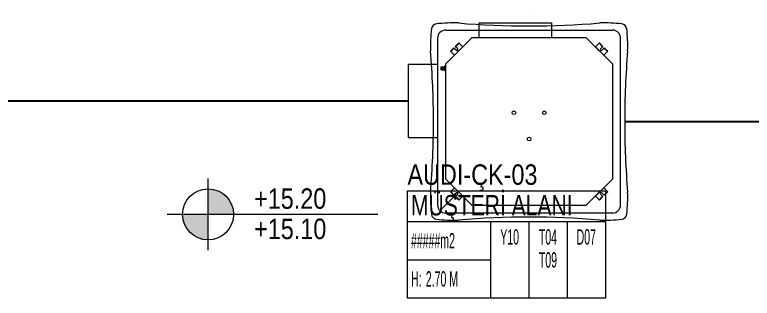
# Model space of a CAD drawing. Extents: x -1457 to 23780, y -2071 to 4205.
# Drawn here: x 20627.1 to 20987.9, y 2498 to 2636.7 of the extents above; entities that cross this region are included whole.
import ezdxf
from ezdxf.enums import TextEntityAlignment as Align

# ---------------------------------------------------------------- set-up
doc = ezdxf.new("R2010")
doc.units = 0
doc.header["$MEASUREMENT"] = 0
doc.linetypes.add('HIDDEN', pattern=[0.375, 0.25, -0.125])
doc.layers.get('0').update_dxf_attribs({"color": 9, "lineweight": 9})
for name, color, linetype, lineweight in [('21', 9, 'Continuous', 9), ('E-KABLO', 7, 'Continuous', 30), ('M-TEFRIS2-015', 129, 'Continuous', 9), ('T-FC-KASETLİ-TAVAN', 230, 'Continuous', 9)]:
    doc.layers.add(name, color=color, linetype=linetype, lineweight=lineweight)
doc.styles.add('Arial', font='arial.ttf', dxfattribs={"height": 2.5})
doc.styles.add('MuuM_TEXT-STANDART', font='ARIALN.TTF')

# ---------------------------------------------------------------- blocks, each defined once
blk = doc.blocks.new('0_elevationtarget-p')
h = blk.add_hatch(color=256)
h.paths.add_polyline_path([(2.5, 0, 0.414214), (0, 2.5), (0, 0)])
h.paths.add_polyline_path([(0, 0), (-2.5, 0, 0.414214), (0, -2.5)])
blk.add_line((0, -3.5), (0, 3.5))
blk.add_lwpolyline([(16.605, 0), (-4, 0)])
blk.add_circle((0, 0), 2.5)
at = {"style": 'Arial'}
blk.add_attdef('BITMISKOT', text='', height=2, dxfattribs=at).set_placement((4.5, 0), align=Align.BOTTOM_LEFT)
blk.add_attdef('KABAKOT', text='', height=2, dxfattribs=at).set_placement((4.5, -0.592), align=Align.TOP_LEFT)
blk = doc.blocks.new('0_roomno2-flat-2')
at = {"layer": '21'}
blk.add_lwpolyline([(96.88, -52.5), (0, -52.5), (0, 0), (96.88, 0)], close=True, dxfattribs=at)
for points in [[(0, -15), (96.88, -15)], [(40.62, -15), (40.62, -52.5)], [(59.38, -15), (59.38, -52.5)], [(78.12, -15), (78.12, -52.5)], [(0, -33.75), (40.62, -33.75)]]:
    blk.add_lwpolyline(points, dxfattribs=at)
at = {"layer": '21', "style": 'MuuM_TEXT-STANDART', "width": 0.6}
blk.add_text('H:', height=7.5, dxfattribs=at).set_placement((1.75, -43.04), align=Align.MIDDLE_LEFT)
at = {"layer": '21', "style": 'Arial'}
blk.add_attdef('ODANO', (0, 5.85), '', height=10, dxfattribs=at)
blk.add_attdef('MEKANADI', text='', height=10, dxfattribs=at).set_placement((1.75, -15), align=Align.BOTTOM_LEFT)
at = {"layer": '21', "style": 'MuuM_TEXT-STANDART', "width": 0.6}
for tag, p in [('M2', (1.75, -24.38)), ('TEMIZTAVANYUKSEKLIGI', (9, -43.04))]:
    blk.add_attdef(tag, text='', height=7.5, dxfattribs=at).set_placement(p, align=Align.MIDDLE_LEFT)
for tag, p in [('YER01', (50, -22.5)), ('TAVAN01', (68.75, -22.5)), ('DUVAR01', (87.5, -22.5)), ('YER02', (50, -33.75)), ('TAVAN02', (68.75, -33.75)), ('DUVAR02', (87.5, -33.75)), ('YER03', (50, -45)), ('TAVAN03', (68.75, -45)), ('DUVAR03', (87.5, -45))]:
    blk.add_attdef(tag, text='', height=7.5, dxfattribs=at).set_placement(p, align=Align.MIDDLE_CENTER)
blk = doc.blocks.new('ıejtraefqw')
at = {"color": 252, "lineweight": 0}
for p, q in [((0, 537.7), (0, 537.7)), ((-244.3, 498.7), (109.7, 498.7)), ((-244.3, 424.7), (-244.3, 498.7)), ((109.7, 498.7), (109.7, 424.7)), ((-407.8, 463), (407.8, 463)), ((-447.8, 423), (-447.8, 294.6)), ((-361, 382.6), (-343.7, 399.9)), ((-361, 382.6), (-343.7, 399.9)), ((-359.6, 381.1), (-342.3, 398.5)), ((-359.6, 381.1), (-342.3, 398.5)), ((-343.7, 399.9), (-342.3, 398.5)), ((-343.7, 399.9), (-342.3, 398.5)), ((-342.3, 398.5), (-324.6, 380.8)), ((-342.3, 398.5), (-324.6, 380.8)), ((324.6, 380.8), (342.3, 398.5)), ((342.3, 398.5), (343.7, 399.9)), ((342.3, 398.5), (359.6, 381.1)), ((343.7, 399.9), (361, 382.6)), ((447.8, 15.4), (447.8, 423)), ((-384.7, 358.9), (-367.4, 376.2)), ((-384.7, 358.9), (-367.4, 376.2)), ((-383.3, 357.4), (-366, 374.8)), ((-383.3, 357.4), (-366, 374.8)), ((-367.4, 376.2), (-355.7, 364.5)), ((-367.4, 376.2), (-355.7, 364.5)), ((-365.6, 339.8), (-324.6, 380.8)), ((-365.6, 339.8), (-324.6, 380.8)), ((-349.3, 370.9), (-361, 382.6)), ((-349.3, 370.9), (-361, 382.6)), ((-324.6, 380.8), (-324.2, 380.4)), ((324.2, 380.4), (324.6, 380.8)), ((324.6, 380.8), (365.6, 339.8)), ((361, 382.6), (349.3, 370.9)), ((355.7, 364.5), (367.4, 376.2)), ((366, 374.8), (383.3, 357.4)), ((367.4, 376.2), (384.7, 358.9)), ((-383.3, 357.4), (-384.7, 358.9)), ((-383.3, 357.4), (-384.7, 358.9)), ((-365.6, 339.8), (-383.3, 357.4)), ((-365.6, 339.8), (-383.3, 357.4)), ((-365.3, 339.4), (-365.6, 339.8)), ((365.6, 339.8), (365.3, 339.4)), ((383.3, 357.4), (365.6, 339.8)), ((384.7, 358.9), (383.3, 357.4)), ((-447.8, 294.6), (-591.5, 294.6)), ((-591.5, 294.6), (-591.5, -62.2)), ((-447.8, 294.6), (-447.8, 15.4)), ((-431.6, 281.7), (-429.8, 282.7)), ((-431.6, 281.7), (-431.6, 280.2)), ((-431.6, 279.8), (-431.6, 270.2)), ((-431.6, 269.8), (-431.6, 268.7)), ((-429.8, 267.7), (-431.6, 268.7)), ((-429.8, 267.7), (-429.8, 282.7)), ((-429.8, 282.7), (-428.8, 282.7)), ((-428.8, 267.7), (-429.8, 267.7)), ((-428.8, 282.7), (-428.8, 267.7)), ((-428.8, 282.2), (-425.8, 282.2)), ((-428.8, 268.2), (-425.8, 268.2)), ((-425.8, 282.2), (-424.8, 282.7)), ((-425.8, 282.2), (-425.8, 268.2)), ((-424.8, 267.7), (-425.8, 268.2)), ((-424.8, 267.7), (-424.8, 282.7)), ((-424.8, 282.7), (-423.8, 282.7)), ((-423.8, 267.7), (-424.8, 267.7)), ((-423.8, 282.7), (-423.8, 267.7)), ((-423.8, 282.2), (-420.8, 282.2)), ((-423.8, 268.2), (-420.8, 268.2)), ((-420.8, 282.2), (-419.8, 282.7)), ((-420.8, 282.2), (-420.8, 268.2)), ((-419.8, 267.7), (-420.8, 268.2)), ((-419.8, 282.7), (-418.8, 282.7)), ((-419.8, 267.7), (-419.8, 282.7)), ((-418.8, 267.7), (-419.8, 267.7)), ((-418.8, 282.7), (-418.8, 267.7)), ((-418.8, 282.2), (-411.6, 282.2)), ((-418.8, 268.2), (-411.6, 268.2)), ((-411.7, 277.2), (-411.6, 281.7)), ((-411.7, 275.2), (-411.7, 277.2)), ((-411.7, 277.2), (-409.5, 277.2)), ((-411.7, 273.2), (-411.7, 275.2)), ((-411.6, 268.7), (-411.7, 273.2)), ((-411.7, 273.2), (-409.5, 273.2)), ((-411.6, 287.7), (-409.6, 287.7)), ((-411.6, 281.7), (-411.6, 287.7)), ((-411.6, 262.7), (-411.6, 268.7)), ((-409.6, 262.7), (-411.6, 262.7)), ((-447.8, 14.9), (-447.8, -62.2)), ((447.8, -392.6), (447.8, 14.9)), ((-591.5, -62.2), (-447.8, -62.2)), ((-447.8, -62.2), (-447.8, -392.6)), ((-409.5, -264.8), (-409.2, -265.1)), ((-383.3, -327.1), (-365.6, -309.4)), ((-365.6, -309.4), (-365.3, -309.1)), ((-324.6, -350.4), (-365.6, -309.4)), ((365.6, -309.4), (324.6, -350.4)), ((365.3, -309.1), (365.6, -309.4)), ((365.6, -309.4), (383.3, -327.1)), ((-435, -419.9), (-357.2, -342)), ((-384.7, -328.5), (-383.3, -327.1)), ((-367.4, -345.8), (-384.7, -328.5)), ((-366, -344.4), (-383.3, -327.1)), ((-355.7, -334.2), (-367.4, -345.8)), ((-361, -352.2), (-349.3, -340.5)), ((-343.7, -369.5), (-361, -352.2)), ((-342.3, -368.1), (-359.6, -350.8)), ((-324.6, -350.4), (-342.3, -368.1)), ((-324.2, -350.1), (-324.6, -350.4)), ((324.6, -350.4), (324.2, -350.1)), ((342.3, -368.1), (324.6, -350.4)), ((359.6, -350.8), (342.3, -368.1)), ((361, -352.2), (343.7, -369.5)), ((349.3, -340.5), (361, -352.2)), ((367.4, -345.8), (355.7, -334.2)), ((383.3, -327.1), (366, -344.4)), ((384.7, -328.5), (367.4, -345.8)), ((383.3, -327.1), (384.7, -328.5)), ((-342.3, -368.1), (-343.7, -369.5)), ((343.7, -369.5), (342.3, -368.1)), ((407.8, -432.6), (-407.8, -432.6))]:
    blk.add_line(p, q, dxfattribs=at)
for p, q in [((-409.2, 295.5), (-280.3, 424.4)), ((-280.3, 424.4), (-280, 424.7)), ((-279.6, 424.7), (-280, 424.7)), ((-38, 424.7), (-279.6, 424.7)), ((67, 424.7), (-38, 424.7)), ((280, 424.7), (67, 424.7)), ((280, 424.7), (409.5, 295.2)), ((280.4, 422.2), (280.4, 422.2)), ((280.4, 422.2), (280.4, 422.2)), ((-409.5, 295.2), (-409.2, 295.5)), ((-409.5, 295.2), (-409.5, 294.8)), ((-409.5, 294.8), (-409.5, 277.2)), ((408, 294.6), (408, 294.5)), ((409.5, 294.8), (409.5, 295.2)), ((409.5, 51.8), (409.5, 294.8)), ((-409.5, 277.2), (-409.5, 273.2)), ((-409.5, 273.2), (-409.5, 60.3)), ((-409.5, 60.3), (-409.5, -51.8)), ((409.5, -51.8), (409.5, 51.8)), ((-409.5, -51.8), (-409.5, -264.8)), ((409.5, -264.8), (409.5, -51.8)), ((-280.3, -394), (-409.2, -265.1)), ((409.2, -265.1), (280, -394.3)), ((409.2, -265.1), (409.5, -264.8)), ((-280.4, -391.8), (-280.4, -391.8)), ((-280.4, -391.8), (-280.4, -391.8)), ((-280.3, -394), (-280, -394.3)), ((-280, -394.3), (-279.6, -394.3)), ((-279.6, -394.3), (-44.7, -394.3)), ((-44.7, -394.3), (67, -394.3)), ((67, -394.3), (280, -394.3)), ((279.4, -392.8), (279.4, -392.8)), ((279.4, -392.8), (279.4, -392.8))]:
    blk.add_line(p, q)
for centre in [(-74.5, 58.2), (74.5, 58.2), (0, -70.8)]:
    blk.add_circle(centre, 9, dxfattribs=at)
for centre, radius, start, end in [((-450.5, 465.7), 27.5, 96.6702, 173.3298), ((-370.1, -221.8), 719.7, 88.0669, 96.6702), ((0, 4616.2), 4133.2, 265.2001, 274.7999), ((370.1, -221.8), 719.7, 83.3298, 91.9337), ((450.5, 465.7), 27.5, 6.6702, 83.3298), ((237, 385.3), 719.7, 173.3298, 181.934), ((-237, 385.3), 719.7, 358.0667, 6.6702), ((-4601, 15.2), 4133.2, 359.9999, 4.7999), ((4601, 15.2), 4133.2, 175.2001, 179.9968), ((-4601, 15.2), 4133.2, 355.2001, 0.0001), ((4601, 15.2), 4133.2, 180.0032, 184.7999), ((237, -355), 719.7, 178.066, 186.6702), ((-237, -355), 719.7, 353.3298, 1.9333), ((-450.5, -435.4), 27.5, 186.6702, 263.3298), ((-370.1, 252.2), 719.7, 263.3298, 271.9331), ((0, -4585.8), 4133.2, 85.2001, 94.7999), ((370.1, 252.2), 719.7, 268.0663, 276.6702), ((450.5, -435.4), 27.5, 276.6702, 353.3298)]:
    blk.add_arc(centre, radius, start, end)
for centre, radius, start, end in [((-407.8, 423), 40, 90, 180), ((407.8, 423), 40, 0, 90), ((-352.5, 367.7), 4.5, 225, 45), ((-352.5, 367.7), 4.5, 225, 45), ((352.5, 367.7), 4.5, 135, 315), ((-352.5, -337.4), 4.5, 315, 135), ((352.5, -337.4), 4.5, 45, 225), ((-407.8, -392.6), 40, 180, 270), ((407.8, -392.6), 40, 270, 0)]:
    blk.add_arc(centre, radius, start, end, dxfattribs=at)

msp = doc.modelspace()

# ---------------------------------------------------------------- linework, layer by layer
at = {"layer": 'E-KABLO', "color": 6}
for p, q in [((20361.28, 2594.54), (20819.58, 2594.54)), ((20925.51, 2584.46), (21519.58, 2584.46))]:
    msp.add_line(p, q, dxfattribs=at)

# ---------------------------------------------------------------- block references
at = {"layer": 'M-TEFRIS2-015', "linetype": 'HIDDEN', "lineweight": 0}
ref = msp.add_blockref('0_roomno2-flat-2', (20819.21, 2550.47), dxfattribs=at)
ref.add_attrib('ODANO', 'AUDI-ÇK-03', dxfattribs={"layer": '21', "height": 10, "style": 'MuuM_TEXT-STANDART'}).set_placement((20819.21, 2550.47), align=Align.BOTTOM_LEFT)
ref.add_attrib('MEKANADI', 'MÜŞTERİ ALANI', dxfattribs={"layer": '21', "height": 10, "style": 'MuuM_TEXT-STANDART', "width": 0.9}).set_placement((20820.96, 2535.47), align=Align.BOTTOM_LEFT)
ref.add_attrib('M2', '#####m2', dxfattribs={"layer": '21', "height": 7.5, "style": 'MuuM_TEXT-STANDART', "width": 0.6}).set_placement((20820.96, 2526.09), align=Align.MIDDLE_LEFT)
ref.add_attrib('TEMIZTAVANYUKSEKLIGI', '2.70 M', dxfattribs={"layer": '21', "height": 7.5, "style": 'MuuM_TEXT-STANDART', "width": 0.6}).set_placement((20828.21, 2507.43), align=Align.MIDDLE_LEFT)
ref.add_attrib('YER01', 'Y10', dxfattribs={"layer": '21', "height": 7.5, "style": 'MuuM_TEXT-STANDART', "width": 0.6}).set_placement((20869.21, 2527.97), align=Align.MIDDLE_CENTER)
ref.add_attrib('TAVAN01', 'T04', dxfattribs={"layer": '21', "height": 7.5, "style": 'MuuM_TEXT-STANDART', "width": 0.6}).set_placement((20887.96, 2527.97), align=Align.MIDDLE_CENTER)
ref.add_attrib('DUVAR01', 'D07', dxfattribs={"layer": '21', "height": 7.5, "style": 'MuuM_TEXT-STANDART', "width": 0.6}).set_placement((20906.71, 2527.97), align=Align.MIDDLE_CENTER)
ref.add_attrib('TAVAN02', 'T09', dxfattribs={"layer": '21', "height": 7.5, "style": 'MuuM_TEXT-STANDART', "width": 0.6}).set_placement((20887.96, 2516.72), align=Align.MIDDLE_CENTER)
ref = msp.add_blockref('0_elevationtarget-p', (20721.67, 2539.01), dxfattribs=dict(at, xscale=5, yscale=5, zscale=0.5))
ref.add_attrib('BITMISKOT', '+15.20', dxfattribs={"layer": '0', "height": 10, "style": 'MuuM_TEXT-STANDART'}).set_placement((20744.17, 2538.74), align=Align.BOTTOM_LEFT)
ref.add_attrib('KABAKOT', '+15.10', dxfattribs={"layer": '0', "height": 10, "style": 'MuuM_TEXT-STANDART'}).set_placement((20744.17, 2523.91), align=Align.BOTTOM_LEFT)
at = {"layer": 'T-FC-KASETLİ-TAVAN', "xscale": 0.1, "yscale": 0.1, "zscale": 0.1}
msp.add_blockref('ıejtraefqw', (20878.73, 2582.92), dxfattribs=at)

doc.saveas('drawing.dxf')
